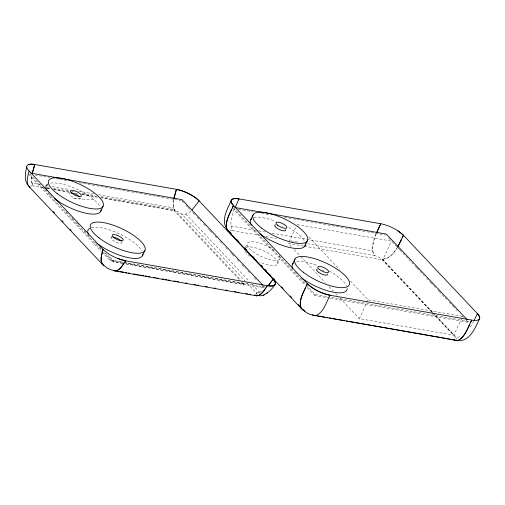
<?xml version="1.0" encoding="UTF-8"?>
<svg xmlns="http://www.w3.org/2000/svg" width="505" height="505" viewBox="0 0 505 505"><rect width="100%" height="100%" fill="white"/><g stroke="black" fill="none" stroke-linecap="round" stroke-linejoin="round"><path stroke-width="0.38" stroke-dasharray="2.52 1.89" d="M173.701 199.311C172.944 203.136 172.906 207.334 174.85 210.812A6.022 1.97 25.2 0 1 182.419 214.65L245.001 280.925M173.493 200.491L173.272 205.964L174.85 210.812L101.303 197.903M234.377 209.127C231.637 215.85 229.062 223.766 232.666 230.665L259.759 235.418M376.061 233.985C373.321 240.702 370.746 248.618 374.344 255.517A6.016 1.97 25.2 0 1 381.906 259.355L432.084 312.494M376.212 233.607L373.517 241.137L372.438 248.056A11.116 6.723 -80 0 0 373.126 252.683A20.756 12.556 -80 0 0 373.851 254.463L374.344 255.517L307.76 243.839M111.018 237.798L111.618 236.51M122.873 263.244L110.469 261.066L110.955 260.037L102.332 250.903M122.696 263.32L113.379 261.685L113.789 260.807L108.398 255.101M238.991 279.435L173.764 210.358L174.174 209.48L100.4 196.54M245.462 247.292L247.28 243.435M125.802 263.863L243.839 284.574L244.256 283.696L242.634 281.986M125.972 263.787L263.957 287.989L264.443 286.96L263.364 285.824M277.586 263.881L280.004 258.737M288.892 241.952L296.1 226.644M329.531 298.07L314.804 295.488L315.29 294.459L306.131 284.757M432.23 312.374L382.689 259.917L391.533 241.125M350.382 281.007L368.151 299.818L462.605 316.389L453.768 335.181L359.308 318.611L366.845 302.602M367.173 301.908L368.151 299.818M330.308 298.209L468.293 322.411L468.779 321.382L329.241 296.902M473.759 321.161L469.543 328.622M397.429 247.45L393.42 253.264L389.626 256.78A11.116 8.074 -43.4 0 1 385.227 258.825A20.756 15.068 -43.4 0 1 383.175 259.198L381.913 259.355L387.101 258.194L391.899 254.892L395.623 250.347L397.473 247.261M190.909 210.932L189.135 212.428L185.802 214.044L182.419 214.65L181.522 213.842M247.16 283.217L256.332 292.925L259.677 292.338L261.716 291.353M256.963 294.813A6.022 1.97 25.2 0 0 256.332 292.925L260.656 291.997M432.627 313.068L455.826 337.637L461.014 336.469M73.478 198.522L94.018 199.778M238.562 209.266L253.289 211.847M261.817 213.344L271.122 214.978M284.296 217.289L385.852 235.103M35.003 174.976L49.73 177.564M55.935 178.65L67.563 180.689M79.19 182.728L180.739 200.548M390.763 240.986L297.079 224.555L298.695 226.265M43.234 187.721L33.172 185.954C31.43 182.835 31.253 179.123 31.809 175.645L31.506 180.083L31.973 183.062L40.482 184.521M45.898 185.468L48.221 185.878M52.097 186.553L69.128 189.545M78.42 191.174L93.905 193.888M98.544 194.703L173.644 207.877M46.813 187.14L49.926 187.683M53.031 188.232L70.889 191.363M71.666 191.502L74.772 192.045M81.766 193.27L94.965 195.586M47.18 188.15L49.509 188.561M53.391 189.242L69.703 192.102M75.138 193.055L77.467 193.465M82.126 194.28L96.884 196.868M100.766 197.55L173.764 210.358M47.104 188.397L50.203 188.939M54.073 189.621L69.557 192.336M81.943 194.513L97.427 197.228M230.981 226.013L258.08 230.766M258.857 230.899L265.049 231.984M272.018 233.209L372.665 250.865M265.952 236.504L276.791 238.404M290.728 240.847L299.244 242.343M303.72 246.061L288.235 243.347L291.467 246.768M304.496 246.2L382.689 259.917M315.29 294.459L328.465 296.77M110.955 260.037L123.359 262.209M124.135 262.348L264.443 286.96M113.789 260.807L123.106 262.442M123.883 262.581L244.256 283.696M388.541 237.956L390.7 240.241M392.076 241.693L394.765 244.546M395.011 244.805L396.627 246.516M397.997 247.968L399.613 249.678M399.859 249.937L402.012 252.222M402.838 253.1L407.939 258.497M408.766 259.368L413.071 263.932M415.224 266.211L416.84 267.921M417.105 268.199L419.257 270.484M420.072 271.343L424.377 275.907M426.529 278.186L430.576 282.465M430.841 282.75L435.146 287.313M437.841 290.16L438.914 291.303M439.192 291.6L441.888 294.453M442.146 294.724L446.452 299.288M449.147 302.135L452.669 305.866M452.916 306.131L457.221 310.689M462.365 316.136L463.445 317.279M466.14 320.132L468.293 322.411M382.632 259.198L432.81 312.336M435.506 315.189L456.545 337.473M432.766 312.942L453.768 335.181M308.927 237.097L339.619 269.601M294.162 249.615L300.084 255.89M300.62 256.458L325.39 282.686M329.159 286.682L333.464 291.24M335.617 293.525L337.233 295.236M339.928 298.083L359.308 318.611M233.386 207.719L305.588 284.182M232.357 208.174L305.108 285.218M307.261 287.496L314.804 295.488M181.516 200.681L183.668 202.966M185.827 205.245L187.443 206.962M187.98 207.53L189.596 209.24M192.828 212.668L194.987 214.947M197.139 217.232L200.914 221.228M203.61 224.081L206.299 226.934M208.458 229.213L209.537 230.356M210.074 230.924L211.69 232.641M214.922 236.062L217.081 238.347M219.776 241.201L223.008 244.622M225.703 247.475L228.393 250.328M230.551 252.614L231.631 253.75M232.167 254.324L234.32 256.603M237.015 259.456L239.174 261.741M241.863 264.595L245.638 268.591M247.791 270.869L250.486 273.723M254.261 277.718L256.957 280.572M261.805 285.71L263.957 287.989M185.802 214.044L249.464 281.468M252.165 284.328L259.715 292.326M174.174 209.48L240.481 279.701M241.687 282.289L243.839 284.574M43.297 187.469L45.456 189.754M48.152 192.607L49.231 193.75M49.768 194.324L51.92 196.603M65.94 211.45L67.556 213.16M71.868 217.724L74.027 220.01M76.722 222.863L78.875 225.148M84.266 230.854L85.345 231.997M88.04 234.857L89.656 236.567M95.047 242.274L96.663 243.984M99.359 246.844L100.981 248.555M105.293 253.119L113.379 261.685M29.587 173.865L101.795 250.335M28.027 173.758L101.309 251.364M101.852 251.932L110.469 261.066M256.332 292.925L256.906 293.676M31.966 183.025L33.172 185.954A6.022 1.97 25.2 0 0 30.66 186.25M245.903 247.513A18.066 5.908 25.2 0 1 265.965 251.995A18.066 5.908 25.2 0 1 277.441 264.147A18.066 5.908 25.2 0 1 259.557 261.975M250.032 256.395A18.066 5.908 25.2 0 1 245.222 251.301M279.303 255.435A18.066 5.908 25.2 0 1 263.553 257.506A18.066 5.908 25.2 0 1 248.043 242.539A18.066 5.908 25.2 0 1 273.937 250.259M79.973 197.512A6.022 1.97 25.2 0 1 74.652 198.086A6.022 1.97 25.2 0 1 69.419 193.15M50.582 183.132A30.104 9.854 25.2 0 1 77.656 189.602A30.104 9.854 25.2 0 1 99.914 206.337M121.793 241.8A6.022 1.97 25.2 0 1 115.872 242.11A6.022 1.97 25.2 0 1 111.719 237.205M91.342 227.654A30.104 9.854 25.2 0 1 118.479 233.424A30.104 9.854 25.2 0 1 141.735 250.625M296.555 273.634A30.104 9.854 25.2 0 1 295.513 272.536M296.738 261.836A30.104 9.854 25.2 0 1 318.125 265.857M329.323 271.128A30.104 9.854 25.2 0 1 346.569 286M253.864 217.781A30.104 9.854 25.2 0 1 274.966 221.064M288.746 227.547A30.104 9.854 25.2 0 1 304.755 241.718M282.049 226.499A6.022 1.97 25.2 0 1 282.421 226.707M321.887 269.853A6.022 1.97 25.2 0 1 323.869 270.787M230.154 230.962A6.016 1.97 25.2 0 1 232.66 230.665M455.826 337.637A6.022 1.97 25.2 0 1 456.451 339.524"/><path stroke-width="0.76" d="M32.282 173.373L34.75 164.485L176.434 189.343C184.792 191.155 192.897 194.936 199.128 200.864L273.047 279.139L274.77 281.392L275.414 283.324C273.584 287.478 269.998 291.057 266.249 293.607M173.808 198.983L176.434 189.343A18.06 5.908 25.2 0 1 199.128 200.857L192.089 209.941M26.746 166.852C25.383 172.868 23.836 180.039 28.021 185.322M32.27 173.259L34.75 164.491L31.373 164.15L28.81 164.453M173.947 198.111L176.434 189.343M34.75 164.485A18.066 5.915 25.2 0 0 29.113 171.037C28.046 176.005 25.528 181.958 28.943 186.528L102.862 264.809L104.737 266.141M402.548 237.281L403.47 235.273A18.054 5.908 25.2 0 0 380.77 223.759L239.092 198.901L235.715 198.566L233.146 198.869L231.568 199.791L231.082 201.261L231.726 203.193L233.449 205.447L307.368 283.728C313.599 289.655 321.704 293.437 330.062 295.242L471.746 320.101A18.06 5.908 25.2 0 0 477.383 313.555L403.47 235.273L397.302 230.425M234.951 207.839L239.092 198.901A18.054 5.908 25.2 0 0 233.449 205.447L232.483 207.448M376.635 232.691L380.77 223.759L377.058 231.662M470.818 322.114L471.746 320.101C467.813 327.303 465.534 337.024 457.429 340.635L441.559 337.643M479.264 319.21C475.186 327.979 470.692 339.764 459.575 340.85M403.47 235.273L397.839 246.648M231.536 209.436C229.03 215.319 225.369 221.537 226.486 228.159A11.116 8.074 -43.4 0 0 228.437 231.315A20.756 15.068 -43.4 0 0 229.851 232.3L230.002 232.395M305.449 287.711C302.95 293.601 299.288 299.812 300.399 306.44A11.116 8.074 -43.4 0 0 302.35 309.597A20.756 15.068 -43.4 0 0 303.77 310.575L304.698 311.124L301.315 308.454L227.395 230.173C224.1 221.575 230.293 213.167 233.449 205.447M100.628 211.513L103.052 206.362M142.448 255.801L144.872 250.65M250.751 219.782L253.175 214.638M292.572 264.071L294.996 258.92M304.875 246.086L307.299 240.935M469.89 324.115C466.974 329.715 464.669 336.292 459.272 340.017A11.116 6.723 -80 0 1 456.135 340.597M401.626 239.275L397.77 246.869M304.698 311.124A6.022 1.97 25.2 0 0 312.267 314.962L315.751 315.776C323.85 312.166 326.135 302.445 330.062 295.242A18.066 5.908 25.2 0 1 307.362 283.722C304.212 291.448 298.019 299.85 301.315 308.454M231.568 199.791C227.9 208.319 221.487 218.103 225.893 227.515M306.402 285.723L307.368 283.728M474.075 320.53L477.383 313.555L479.106 315.808L479.75 317.733M274.928 284.801L273.35 285.716L270.781 286.019L267.404 285.685L125.726 260.832C122.734 264.57 119.18 272.807 113.189 270.434M266.741 286.676L267.404 285.685A18.06 5.908 25.2 0 0 273.047 279.139L272.29 280.231M29.113 171.037L103.026 249.312A18.066 5.915 25.2 0 0 125.726 260.832C122.772 264.639 120.335 270.301 115.014 270.977L113.518 270.497M267.404 285.685C264.595 289.302 260.548 298.057 254.589 295.166M266.072 287.654C263.61 290.968 261.224 295.343 256.698 295.829L115.014 270.977M273.047 279.139L268.559 285.319M271.532 281.317L268.439 285.47M259.879 295.848L263.263 295.337L264.374 294.686M263.263 295.337L267.543 292.856M235.172 207.555L386.331 234.074L467.163 319.671M30.837 173.133L182.002 199.652L262.827 285.249M113.543 270.39L115.096 270.661M116.642 270.933L118.189 271.204M119.742 271.475L123.611 272.157M125.158 272.429L126.704 272.7M128.257 272.971L129.804 273.243M133.673 273.918L135.226 274.19M136.773 274.467L138.32 274.739M139.866 275.01L143.742 275.686M145.288 275.957L146.835 276.229M148.388 276.5L149.935 276.772M153.804 277.453L155.351 277.725M156.904 277.996L158.45 278.268M162.32 278.949L163.873 279.221M165.419 279.492L166.966 279.764M168.512 280.035L170.065 280.307M173.935 280.982L175.481 281.253M177.034 281.525L178.581 281.796M185.55 283.021L187.096 283.292M194.065 284.517L195.612 284.788M197.158 285.06L198.711 285.331M205.68 286.55L207.227 286.821M214.196 288.046L215.742 288.317M225.804 290.085L227.357 290.356M234.326 291.581L235.873 291.852M237.419 292.124L238.966 292.395M245.935 293.613L247.488 293.885M249.034 294.156L250.581 294.428M312.267 314.962L316.136 315.644M317.683 315.915L324.652 317.134M326.198 317.405L327.751 317.683M329.298 317.954L336.267 319.173M337.813 319.444L344.782 320.669M346.329 320.94L347.882 321.212M349.428 321.483L359.491 323.25M361.037 323.522L440.013 337.372M314.205 315.417L455.882 340.275M125.726 260.832L117.501 258.377M254.451 295.109L256.698 295.829M112.912 270.314L112.773 270.257A6.022 1.97 25.2 0 1 105.204 266.413M28.943 186.528L30.117 187.336M102.862 264.809C99.441 260.233 101.96 254.286 103.026 249.312C102.01 254.413 98.652 261.918 104.03 265.611M227.395 230.173L230.785 232.843M230.23 232.527L231.309 233.67M236.7 239.383L238.859 241.668M244.792 247.955L246.951 250.24M252.885 256.527L254.507 258.238M260.984 265.1L262.6 266.81M265.295 269.67L266.375 270.813M269.613 274.24L270.693 275.383M273.388 278.236L274.467 279.379M281.481 286.808L283.103 288.525M290.116 295.949L291.732 297.666M298.209 304.521L300.368 306.806M302.527 309.092L304.143 310.809M53.41 211.563L54.489 212.706M62.046 220.704L63.125 221.846M70.138 229.276L71.218 230.419M256.098 260.271A18.066 5.908 25.2 0 1 253.914 259.027M244.698 249.722A18.066 5.908 25.2 0 1 245.171 248.088M256.306 295.154A6.022 1.97 25.2 0 1 254.867 295.173M70.883 192.828A6.022 1.97 25.2 0 1 79.304 196.666M101.038 209.897A30.104 9.854 25.2 0 1 84.101 212.813A30.104 9.854 25.2 0 1 54.224 198.32M47.034 190.707A30.104 9.854 25.2 0 1 47.792 184.073M113.006 237.135A6.022 1.97 25.2 0 1 121.333 241.175M142.858 254.185A30.104 9.854 25.2 0 1 126.843 257.323A30.104 9.854 25.2 0 1 97.534 243.751M88.356 234.03A30.104 9.854 25.2 0 1 89.612 228.361M347.194 288.601A30.104 9.854 25.2 0 1 331.179 291.732A30.104 9.854 25.2 0 1 301.876 278.16M292.692 268.439A30.104 9.854 25.2 0 1 293.291 263.244M305.317 243.505A30.104 9.854 25.2 0 1 290.268 247.646A30.104 9.854 25.2 0 1 260.056 233.872M251.37 225.116A30.104 9.854 25.2 0 1 251.471 218.962M285.622 229.541A6.022 1.97 25.2 0 1 279.398 229.573A6.022 1.97 25.2 0 1 275.446 224.757M327.511 274.013A6.022 1.97 25.2 0 1 320.827 273.666A6.022 1.97 25.2 0 1 317.475 268.995M454.759 339.922A6.022 1.97 25.2 0 1 453.945 339.821L454.771 340.168A20.756 12.556 -80 0 0 456.135 340.61M72.146 193.409A6.022 1.97 25.2 0 0 81.273 196.06A6.022 1.97 25.2 0 0 74.279 190.65A6.022 1.97 25.2 0 0 72.146 193.409M57.134 193.554A30.104 9.854 25.2 0 0 102.761 206.804A30.104 9.854 25.2 0 0 67.796 179.761A30.104 9.854 25.2 0 0 57.134 193.554M113.966 237.697A6.022 1.97 25.2 0 0 123.094 240.348A6.022 1.97 25.2 0 0 116.099 234.939A6.022 1.97 25.2 0 0 113.966 237.697M98.955 237.842A30.104 9.854 25.2 0 0 144.581 251.092A30.104 9.854 25.2 0 0 109.617 224.05A30.104 9.854 25.2 0 0 98.955 237.842M303.29 272.252A30.104 9.854 25.2 0 0 348.923 285.502A30.104 9.854 25.2 0 0 313.952 258.465A30.104 9.854 25.2 0 0 303.29 272.252M261.47 227.963A30.104 9.854 25.2 0 0 307.103 241.22A30.104 9.854 25.2 0 0 272.132 214.177A30.104 9.854 25.2 0 0 261.47 227.963M277.693 225.249A6.022 1.97 25.2 0 0 286.821 227.9A6.022 1.97 25.2 0 0 279.827 222.49A6.022 1.97 25.2 0 0 277.693 225.249M319.514 269.537A6.022 1.97 25.2 0 0 328.641 272.189A6.022 1.97 25.2 0 0 321.647 266.779A6.022 1.97 25.2 0 0 319.514 269.537"/></g></svg>
